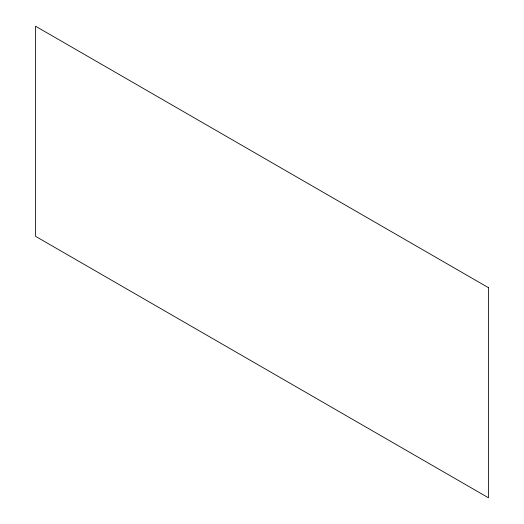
<?xml version="1.0" encoding="UTF-8"?>
<svg xmlns="http://www.w3.org/2000/svg" width="524" height="524" viewBox="0 0 524 524"><rect width="100%" height="100%" fill="white"/><g stroke="black" fill="none" stroke-linecap="round" stroke-linejoin="round"><path stroke-width="0.79" d="M488.46 287.689L35.54 26.2L35.54 236.311L488.46 497.8L488.46 287.689"/></g></svg>
